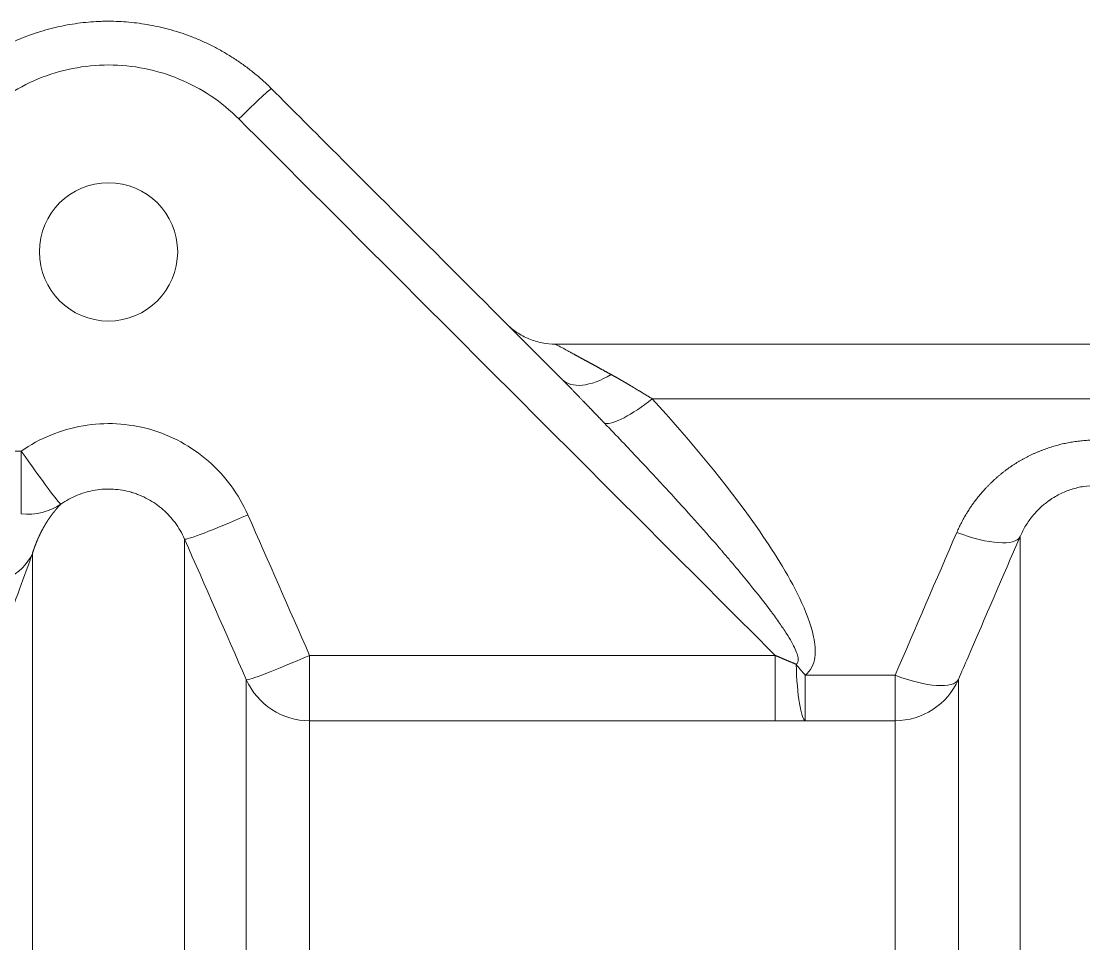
# Model space of a CAD drawing. Header units: millimetres. Extents: x 4664 to 8864, y -38 to 2932.
# Drawn here: x 5181.11 to 5221.23, y 1304.05 to 1338.88 of the extents above; entities that cross this region are included whole.
import ezdxf

# ---------------------------------------------------------------- set-up
doc = ezdxf.new("R2010")
doc.units = ezdxf.units.MM

msp = doc.modelspace()

# ---------------------------------------------------------------- linework, layer by layer
at = {"lineweight": 5}
for p, q in [((5264.213, 1326.687), (5201.261, 1326.687)), ((5204.938, 1324.625), (5263.724, 1324.625)), ((5166.94, 1322.645), (5181.11, 1322.645)), ((5181.11, 1320.279), (5181.11, 1322.645)), ((5187.278, 1319.325), (5187.278, 1260.034)), ((5218.83, 1319.42), (5218.83, 1260.034)), ((5181.532, 1318.783), (5181.532, 1260.034)), ((5191.998, 1314.937), (5209.579, 1314.937)), ((5191.998, 1258.059), (5191.998, 1314.937)), ((5209.579, 1314.937), (5209.579, 1312.468)), ((5210.715, 1314.186), (5214.11, 1314.186)), ((5210.715, 1314.186), (5210.715, 1312.472)), ((5214.11, 1258.059), (5214.11, 1314.186)), ((5216.499, 1314.026), (5216.499, 1260.011)), ((5189.609, 1314.021), (5189.609, 1260.011)), ((5209.579, 1312.468), (5191.998, 1312.468)), ((5214.11, 1312.472), (5210.715, 1312.472))]:
    msp.add_line(p, q, dxfattribs=at)
msp.add_circle((5184.405, 1330.17), 2.612, dxfattribs=at)
for centre, major_axis, ratio, start_param, end_param in [((5189.33, 1335.095), (1.231, 1.231), 0.037032, 0, 1.533781), ((5203.384, 1327.197), (1.847, 1.847), 0.50178, 3.141593, 4.247318), ((5204.938, 1325.518), (1.932, 1.757), 0.260024, 3.350365, 4.480211), ((5181.11, 1322.782), (-1.501, 2.138), 0.030103, 1.613641, 3.094217), ((5181.11, 1322.782), (-1.713, 1.972), 0.910409, 2.379651, 3.026923), ((5189.668, 1320.379), (2.391, 1.051), 0.047925, 3.165656, 4.691333), ((5216.44, 1320.473), (2.396, -1.039), 0.31676, 4.848815, 6.262807), ((5179.143, 1319.832), (-2.457, 0.887), 0.849444, 1.868256, 3.062178), ((5191.998, 1315.074), (2.391, 1.05), 0.047928, 3.167297, 4.691341), ((5210.715, 1315.079), (1.588, -2.073), 0.216124, 4.777412, 4.987338), ((5210.715, 1315.079), (0.023, -2.612), 0.135508, 4.895, 6.219526), ((5214.11, 1315.079), (2.399, -1.033), 0.317052, 4.848064, 6.256336), ((5214.11, 1315.079), (-2.612, 0), 0.998012, 1.570796, 2.725761), ((5191.998, 1315.074), (-2.612, 0), 0.997978, 0.415831, 1.570796)]:
    msp.add_ellipse(centre, major_axis=major_axis, ratio=ratio, start_param=start_param, end_param=end_param, dxfattribs=at)
for points, degree, knots in [([(5178.249, 1336.326), (5178.356, 1336.432), (5178.465, 1336.536), (5178.689, 1336.738), (5178.803, 1336.836), (5179.037, 1337.026), (5179.157, 1337.117), (5179.4, 1337.295), (5179.524, 1337.38), (5179.775, 1337.544), (5179.902, 1337.622), (5180.16, 1337.772), (5180.291, 1337.844), (5180.554, 1337.979), (5180.687, 1338.043), (5180.954, 1338.164), (5181.089, 1338.221), (5181.359, 1338.327), (5181.495, 1338.376), (5181.766, 1338.467), (5181.902, 1338.509), (5182.174, 1338.586), (5182.31, 1338.621), (5182.58, 1338.684), (5182.715, 1338.711), (5182.983, 1338.76), (5183.117, 1338.781), (5183.382, 1338.816), (5183.513, 1338.831), (5183.774, 1338.854), (5183.903, 1338.862), (5184.094, 1338.871), (5184.189, 1338.874), (5184.299, 1338.875), (5184.354, 1338.876), (5184.377, 1338.876), (5184.393, 1338.876), (5184.401, 1338.876), (5184.533, 1338.876), (5184.659, 1338.873), (5184.914, 1338.862), (5185.043, 1338.853), (5185.303, 1338.83), (5185.434, 1338.816), (5185.699, 1338.78), (5185.832, 1338.759), (5186.1, 1338.71), (5186.235, 1338.683), (5186.505, 1338.62), (5186.641, 1338.585), (5186.912, 1338.508), (5187.048, 1338.466), (5187.319, 1338.375), (5187.455, 1338.326), (5187.725, 1338.22), (5187.859, 1338.163), (5188.126, 1338.042), (5188.259, 1337.978), (5188.522, 1337.843), (5188.652, 1337.771), (5188.91, 1337.621), (5189.037, 1337.543), (5189.288, 1337.379), (5189.412, 1337.294), (5189.655, 1337.117), (5189.774, 1337.025), (5190.008, 1336.835), (5190.123, 1336.737), (5190.346, 1336.536), (5190.455, 1336.432), (5190.562, 1336.326)], 3, [0, 0, 0, 0, 0.03125, 0.03125, 0.0625, 0.0625, 0.09375, 0.09375, 0.125, 0.125, 0.15625, 0.15625, 0.1875, 0.1875, 0.21875, 0.21875, 0.25, 0.25, 0.28125, 0.28125, 0.3125, 0.3125, 0.34375, 0.34375, 0.375, 0.375, 0.40625, 0.40625, 0.4375, 0.4375, 0.46875, 0.46875, 0.484375, 0.492188, 0.496094, 0.498047, 0.498047, 0.5, 0.5, 0.53125, 0.53125, 0.5625, 0.5625, 0.59375, 0.59375, 0.625, 0.625, 0.65625, 0.65625, 0.6875, 0.6875, 0.71875, 0.71875, 0.75, 0.75, 0.78125, 0.78125, 0.8125, 0.8125, 0.84375, 0.84375, 0.875, 0.875, 0.90625, 0.90625, 0.9375, 0.9375, 0.96875, 0.96875, 1, 1, 1, 1]), ([(5189.33, 1335.186), (5189.005, 1335.511), (5188.654, 1335.799), (5187.9, 1336.303), (5187.493, 1336.521), (5186.65, 1336.87), (5186.216, 1337.002), (5185.323, 1337.18), (5184.862, 1337.226), (5183.499, 1337.226), (5182.583, 1337.044), (5180.907, 1336.351), (5180.131, 1335.836), (5179.48, 1335.186)], 3, [0, 0, 0, 0, 0.125, 0.125, 0.25, 0.25, 0.375, 0.375, 0.5, 0.5, 0.75, 0.75, 1, 1, 1, 1]), ([(5190.562, 1336.326), (5191.382, 1335.506), (5192.202, 1334.685), (5195.861, 1331.027), (5198.699, 1328.189), (5201.537, 1325.351)], 3, [0, 0, 0, 0, 0.224212, 0.224212, 1, 1, 1, 1]), ([(5201.282, 1326.687), (5201.111, 1326.688), (5200.772, 1326.72), (5200.276, 1326.87), (5199.82, 1327.115), (5199.557, 1327.331), (5199.435, 1327.452)], 3, [0, 0, 0, 0, 0.247574, 0.499999, 0.752425, 1, 1, 1, 1]), ([(5201.282, 1326.687), (5201.282, 1326.687), (5201.287, 1326.684), (5201.309, 1326.673), (5201.347, 1326.652), (5201.399, 1326.624), (5201.465, 1326.588), (5201.547, 1326.543), (5201.643, 1326.491), (5201.754, 1326.43), (5201.88, 1326.361), (5201.977, 1326.308), (5202.036, 1326.276), (5202.054, 1326.266), (5202.072, 1326.257), (5202.089, 1326.247), (5202.108, 1326.237), (5202.126, 1326.227), (5202.144, 1326.217), (5202.163, 1326.207), (5202.182, 1326.196), (5202.201, 1326.186), (5202.221, 1326.175), (5202.24, 1326.165), (5202.26, 1326.154), (5202.28, 1326.143), (5202.301, 1326.132), (5202.321, 1326.121), (5202.342, 1326.109), (5202.363, 1326.098), (5202.384, 1326.086), (5202.406, 1326.075), (5202.427, 1326.063), (5202.449, 1326.051), (5202.471, 1326.039), (5202.493, 1326.027), (5202.516, 1326.014), (5202.539, 1326.002), (5202.562, 1325.99), (5202.585, 1325.977), (5202.608, 1325.964), (5202.632, 1325.951), (5202.656, 1325.938), (5202.68, 1325.925), (5202.704, 1325.912), (5202.729, 1325.898), (5202.753, 1325.885), (5202.778, 1325.871), (5202.804, 1325.858), (5202.829, 1325.844), (5202.855, 1325.83), (5202.881, 1325.816), (5202.907, 1325.801), (5202.933, 1325.787), (5202.959, 1325.772), (5202.986, 1325.758), (5203.013, 1325.743), (5203.04, 1325.728), (5203.068, 1325.713), (5203.095, 1325.698), (5203.123, 1325.683), (5203.151, 1325.668), (5203.18, 1325.652), (5203.208, 1325.637), (5203.237, 1325.621), (5203.266, 1325.605), (5203.295, 1325.589), (5203.324, 1325.573), (5203.354, 1325.557), (5203.374, 1325.546), (5203.384, 1325.541)], 3, [0, 0, 0, 0, 0.04315, 0.087433, 0.132663, 0.17918, 0.227302, 0.277313, 0.329467, 0.383988, 0.441073, 0.500893, 0.50802, 0.515196, 0.522421, 0.529696, 0.53702, 0.544393, 0.551817, 0.55929, 0.566814, 0.574387, 0.582012, 0.589687, 0.597413, 0.605191, 0.613019, 0.620899, 0.62883, 0.636813, 0.644848, 0.652935, 0.661075, 0.669266, 0.67751, 0.685806, 0.694156, 0.702558, 0.711012, 0.719521, 0.728082, 0.736696, 0.745365, 0.754086, 0.762862, 0.771691, 0.780574, 0.789511, 0.798503, 0.807548, 0.816648, 0.825802, 0.835011, 0.844275, 0.853593, 0.862967, 0.872395, 0.881878, 0.891416, 0.90101, 0.910658, 0.920363, 0.930122, 0.939938, 0.949808, 0.959735, 0.969717, 0.979756, 0.98985, 1, 1, 1, 1]), ([(5203.142, 1323.695), (5203.136, 1323.702), (5203.122, 1323.717), (5203.101, 1323.738), (5203.08, 1323.76), (5203.059, 1323.781), (5203.039, 1323.803), (5203.018, 1323.824), (5202.997, 1323.846), (5202.977, 1323.868), (5202.956, 1323.889), (5202.935, 1323.91), (5202.915, 1323.932), (5202.894, 1323.953), (5202.874, 1323.975), (5202.853, 1323.996), (5202.832, 1324.018), (5202.812, 1324.039), (5202.791, 1324.06), (5202.771, 1324.082), (5202.75, 1324.103), (5202.73, 1324.124), (5202.709, 1324.146), (5202.689, 1324.167), (5202.668, 1324.188), (5202.648, 1324.21), (5202.628, 1324.231), (5202.607, 1324.252), (5202.587, 1324.273), (5202.566, 1324.295), (5202.546, 1324.316), (5202.526, 1324.337), (5202.505, 1324.358), (5202.485, 1324.379), (5202.465, 1324.4), (5202.444, 1324.421), (5202.424, 1324.443), (5202.404, 1324.464), (5202.383, 1324.485), (5202.363, 1324.506), (5202.343, 1324.527), (5202.317, 1324.554), (5202.285, 1324.587), (5202.247, 1324.626), (5202.209, 1324.665), (5202.171, 1324.704), (5202.134, 1324.743), (5202.096, 1324.782), (5202.058, 1324.821), (5202.021, 1324.859), (5201.983, 1324.898), (5201.946, 1324.936), (5201.909, 1324.974), (5201.871, 1325.013), (5201.834, 1325.051), (5201.797, 1325.089), (5201.759, 1325.126), (5201.722, 1325.164), (5201.685, 1325.202), (5201.648, 1325.239), (5201.611, 1325.276), (5201.574, 1325.314), (5201.549, 1325.338), (5201.537, 1325.351)], 3, [0, 0, 0, 0, 0.012874, 0.025741, 0.038602, 0.051456, 0.064303, 0.077144, 0.089979, 0.102807, 0.115628, 0.128444, 0.141252, 0.154055, 0.166851, 0.179641, 0.192425, 0.205202, 0.217973, 0.230738, 0.243497, 0.256249, 0.268996, 0.281736, 0.294471, 0.307199, 0.319921, 0.332637, 0.345348, 0.358052, 0.370751, 0.383443, 0.39613, 0.408811, 0.421486, 0.434155, 0.446818, 0.459476, 0.472128, 0.484775, 0.497415, 0.51005, 0.533732, 0.557378, 0.580988, 0.604562, 0.6281, 0.651602, 0.675069, 0.698501, 0.721898, 0.745261, 0.768588, 0.791881, 0.81514, 0.838365, 0.861556, 0.884713, 0.907837, 0.930927, 0.953984, 0.977008, 1, 1, 1, 1]), ([(5203.384, 1325.541), (5203.389, 1325.538), (5203.4, 1325.532), (5203.417, 1325.523), (5203.433, 1325.514), (5203.449, 1325.505), (5203.465, 1325.496), (5203.481, 1325.487), (5203.497, 1325.478), (5203.513, 1325.47), (5203.529, 1325.461), (5203.544, 1325.452), (5203.559, 1325.444), (5203.575, 1325.435), (5203.59, 1325.427), (5203.605, 1325.418), (5203.62, 1325.41), (5203.635, 1325.401), (5203.65, 1325.393), (5203.664, 1325.384), (5203.679, 1325.376), (5203.693, 1325.368), (5203.707, 1325.36), (5203.721, 1325.352), (5203.736, 1325.344), (5203.749, 1325.336), (5203.763, 1325.328), (5203.777, 1325.32), (5203.791, 1325.312), (5203.804, 1325.304), (5203.817, 1325.296), (5203.831, 1325.289), (5203.844, 1325.281), (5203.857, 1325.274), (5203.87, 1325.266), (5203.882, 1325.259), (5203.895, 1325.251), (5203.908, 1325.244), (5203.92, 1325.236), (5203.932, 1325.229), (5203.945, 1325.222), (5203.957, 1325.215), (5203.969, 1325.208), (5203.981, 1325.201), (5203.992, 1325.194), (5204.004, 1325.187), (5204.015, 1325.18), (5204.027, 1325.173), (5204.038, 1325.167), (5204.049, 1325.16), (5204.06, 1325.154), (5204.071, 1325.147), (5204.082, 1325.141), (5204.093, 1325.134), (5204.104, 1325.128), (5204.114, 1325.122), (5204.124, 1325.115), (5204.135, 1325.109), (5204.145, 1325.103), (5204.165, 1325.091), (5204.195, 1325.073), (5204.236, 1325.049), (5204.276, 1325.025), (5204.315, 1325.001), (5204.355, 1324.977), (5204.394, 1324.954), (5204.432, 1324.93), (5204.471, 1324.907), (5204.509, 1324.884), (5204.546, 1324.862), (5204.584, 1324.839), (5204.621, 1324.817), (5204.657, 1324.794), (5204.693, 1324.772), (5204.729, 1324.751), (5204.765, 1324.729), (5204.8, 1324.708), (5204.835, 1324.687), (5204.87, 1324.666), (5204.904, 1324.645), (5204.927, 1324.632), (5204.938, 1324.625)], 3, [0, 0, 0, 0, 0.010768, 0.021461, 0.032078, 0.04262, 0.053087, 0.063478, 0.073794, 0.084034, 0.094199, 0.104289, 0.114304, 0.124243, 0.134107, 0.143895, 0.153609, 0.163246, 0.172809, 0.182296, 0.191708, 0.201044, 0.210305, 0.219491, 0.228601, 0.237637, 0.246596, 0.255481, 0.26429, 0.273023, 0.281682, 0.290265, 0.298772, 0.307205, 0.315562, 0.323843, 0.33205, 0.340181, 0.348236, 0.356217, 0.364122, 0.371951, 0.379706, 0.387385, 0.394988, 0.402517, 0.40997, 0.417347, 0.42465, 0.431877, 0.439028, 0.446105, 0.453106, 0.460031, 0.466882, 0.473657, 0.480356, 0.486981, 0.49353, 0.500003, 0.526211, 0.552179, 0.577906, 0.603393, 0.628641, 0.653648, 0.678415, 0.702943, 0.727231, 0.751279, 0.775087, 0.798656, 0.821985, 0.845074, 0.867924, 0.890535, 0.912906, 0.935038, 0.956931, 0.978585, 1, 1, 1, 1]), ([(5204.938, 1324.625), (5206.354, 1323.069), (5207.703, 1321.468), (5209.494, 1318.908), (5210.061, 1318.025), (5210.731, 1316.618), (5210.928, 1316.135), (5211.083, 1315.382), (5211.112, 1315.12), (5211.043, 1314.606), (5210.929, 1314.35), (5210.715, 1314.186)], 3, [0, 0, 0, 0, 0.5, 0.5, 0.75, 0.75, 0.875, 0.875, 0.9375, 0.9375, 1, 1, 1, 1]), ([(5181.11, 1322.645), (5181.81, 1323.136), (5182.606, 1323.463), (5183.865, 1323.677), (5184.286, 1323.701), (5185.131, 1323.657), (5185.556, 1323.586), (5186.774, 1323.242), (5187.539, 1322.828), (5188.494, 1321.995), (5188.786, 1321.678), (5189.285, 1320.998), (5189.496, 1320.633), (5189.668, 1320.242)], 3, [0, 0, 0, 0, 0.25, 0.25, 0.375, 0.375, 0.5, 0.5, 0.75, 0.75, 0.875, 0.875, 1, 1, 1, 1]), ([(5210.371, 1314.602), (5210.435, 1314.635), (5210.462, 1314.704), (5210.442, 1314.914), (5210.394, 1315.055), (5210.224, 1315.408), (5210.101, 1315.619), (5209.859, 1315.989), (5209.768, 1316.121), (5209.619, 1316.332), (5209.54, 1316.441), (5209.442, 1316.574), (5209.392, 1316.641), (5209.366, 1316.676), (5209.353, 1316.693), (5209.347, 1316.701), (5209.344, 1316.706), (5209.342, 1316.708), (5209.341, 1316.709), (5209.341, 1316.71), (5209.34, 1316.71), (5209.34, 1316.71), (5209.34, 1316.71), (5209.34, 1316.71), (5209.34, 1316.71), (5209.34, 1316.71), (5209.1, 1317.029), (5208.818, 1317.386), (5208.333, 1317.979), (5208.16, 1318.186), (5207.886, 1318.51), (5207.745, 1318.676), (5207.573, 1318.875), (5207.486, 1318.976), (5207.442, 1319.027), (5207.419, 1319.053), (5207.408, 1319.066), (5207.403, 1319.072), (5207.4, 1319.076), (5207.398, 1319.077), (5207.398, 1319.078), (5207.397, 1319.078), (5207.397, 1319.079), (5207.397, 1319.079), (5207.397, 1319.079), (5207.397, 1319.079), (5207.397, 1319.079), (5207.132, 1319.384), (5206.845, 1319.709), (5206.227, 1320.399), (5205.895, 1320.765), (5205.187, 1321.535), (5204.81, 1321.94), (5204.011, 1322.788), (5203.588, 1323.232), (5203.142, 1323.695)], 3, [0, 0, 0, 0, 0.0625, 0.0625, 0.125, 0.125, 0.1875, 0.1875, 0.21875, 0.21875, 0.234375, 0.242188, 0.246094, 0.248047, 0.249023, 0.249512, 0.249756, 0.249878, 0.249939, 0.249969, 0.249985, 0.249992, 0.249996, 0.249998, 0.249998, 0.25, 0.25, 0.375, 0.375, 0.4375, 0.4375, 0.46875, 0.484375, 0.492188, 0.496094, 0.498047, 0.499023, 0.499512, 0.499756, 0.499878, 0.499939, 0.499969, 0.499985, 0.499992, 0.499996, 0.499996, 0.5, 0.5, 0.625, 0.625, 0.75, 0.75, 0.875, 0.875, 1, 1, 1, 1]), ([(5216.44, 1319.58), (5216.767, 1320.335), (5217.549, 1321.287), (5218.164, 1321.85), (5218.854, 1322.318), (5219.621, 1322.685), (5220.438, 1322.937), (5221.284, 1323.067), (5222.131, 1323.067), (5222.982, 1322.937), (5223.788, 1322.686), (5224.555, 1322.316), (5225.243, 1321.848), (5225.857, 1321.286), (5226.638, 1320.334), (5226.965, 1319.58)], 2, [0, 0, 0, 0.125, 0.1875, 0.25, 0.3125, 0.375, 0.4375, 0.5, 0.5625, 0.625, 0.6875, 0.75, 0.8125, 0.875, 1, 1, 1]), ([(5224.576, 1319.42), (5224.544, 1319.493), (5224.511, 1319.564), (5224.44, 1319.702), (5224.402, 1319.77), (5224.323, 1319.9), (5224.241, 1320.025), (5224.107, 1320.2), (5223.966, 1320.362), (5223.817, 1320.511), (5223.715, 1320.601), (5223.637, 1320.665), (5223.598, 1320.696), (5223.551, 1320.731), (5223.528, 1320.748), (5223.517, 1320.757), (5223.511, 1320.761), (5223.508, 1320.763), (5223.506, 1320.764), (5223.506, 1320.765), (5223.505, 1320.765), (5223.505, 1320.765), (5223.505, 1320.765), (5223.505, 1320.765), (5223.505, 1320.765), (5223.438, 1320.814), (5223.3, 1320.905), (5223.085, 1321.024), (5222.864, 1321.125), (5222.636, 1321.208), (5222.405, 1321.272), (5222.171, 1321.317), (5222.014, 1321.335), (5221.897, 1321.344), (5221.838, 1321.348), (5221.77, 1321.35), (5221.736, 1321.35), (5221.718, 1321.35), (5221.711, 1321.35), (5221.706, 1321.35), (5221.704, 1321.35), (5221.546, 1321.35), (5221.389, 1321.338), (5221.155, 1321.302), (5220.999, 1321.272), (5220.769, 1321.208), (5220.542, 1321.125), (5220.321, 1321.024), (5220.178, 1320.945), (5220.073, 1320.882), (5220.021, 1320.849), (5219.961, 1320.808), (5219.931, 1320.787), (5219.917, 1320.777), (5219.909, 1320.772), (5219.906, 1320.769), (5219.904, 1320.768), (5219.903, 1320.767), (5219.902, 1320.767), (5219.902, 1320.767), (5219.902, 1320.767), (5219.902, 1320.767), (5219.902, 1320.766), (5219.849, 1320.728), (5219.743, 1320.647), (5219.589, 1320.512), (5219.441, 1320.363), (5219.299, 1320.201), (5219.165, 1320.026), (5219.083, 1319.9), (5219.003, 1319.77), (5218.966, 1319.703), (5218.894, 1319.564), (5218.861, 1319.493), (5218.83, 1319.42)], 3, [0, 0, 0, 0, 0.03125, 0.03125, 0.0625, 0.0625, 0.09375, 0.125, 0.15625, 0.1875, 0.21875, 0.21875, 0.234375, 0.242188, 0.246094, 0.248047, 0.249023, 0.249512, 0.249756, 0.249878, 0.249939, 0.249969, 0.249985, 0.249985, 0.25, 0.25, 0.28125, 0.3125, 0.34375, 0.375, 0.40625, 0.4375, 0.46875, 0.46875, 0.484375, 0.492188, 0.496094, 0.498047, 0.499023, 0.499023, 0.5, 0.5, 0.5625, 0.5625, 0.59375, 0.625, 0.65625, 0.6875, 0.71875, 0.71875, 0.734375, 0.742188, 0.746094, 0.748047, 0.749023, 0.749512, 0.749756, 0.749878, 0.749939, 0.749969, 0.749985, 0.749985, 0.75, 0.75, 0.78125, 0.8125, 0.84375, 0.875, 0.90625, 0.9375, 0.9375, 0.96875, 0.96875, 1, 1, 1, 1]), ([(5187.278, 1319.325), (5187.228, 1319.44), (5187.173, 1319.549), (5187.052, 1319.756), (5186.987, 1319.855), (5186.849, 1320.04), (5186.777, 1320.127), (5186.664, 1320.249), (5186.626, 1320.288), (5186.568, 1320.345), (5186.539, 1320.373), (5186.504, 1320.404), (5186.487, 1320.42), (5186.478, 1320.428), (5186.474, 1320.431), (5186.472, 1320.433), (5186.47, 1320.434), (5186.47, 1320.435), (5186.47, 1320.435), (5186.469, 1320.435), (5186.469, 1320.435), (5186.469, 1320.435), (5186.38, 1320.514), (5186.286, 1320.587), (5186.093, 1320.722), (5185.994, 1320.783), (5185.791, 1320.893), (5185.687, 1320.943), (5185.529, 1321.007), (5185.476, 1321.027), (5185.396, 1321.055), (5185.356, 1321.068), (5185.309, 1321.082), (5185.285, 1321.089), (5185.274, 1321.093), (5185.268, 1321.094), (5185.265, 1321.095), (5185.264, 1321.096), (5185.263, 1321.096), (5185.262, 1321.096), (5185.153, 1321.127), (5185.041, 1321.153), (5184.816, 1321.191), (5184.702, 1321.204), (5184.473, 1321.218), (5184.357, 1321.218), (5184.127, 1321.206), (5184.012, 1321.193), (5183.783, 1321.155), (5183.669, 1321.13), (5183.445, 1321.066), (5183.334, 1321.028), (5183.117, 1320.939), (5183.011, 1320.889), (5182.804, 1320.775), (5182.703, 1320.713), (5182.606, 1320.644)], 3, [0, 0, 0, 0, 0.0625, 0.0625, 0.125, 0.125, 0.1875, 0.1875, 0.21875, 0.21875, 0.234375, 0.242187, 0.246094, 0.248047, 0.249023, 0.249512, 0.249756, 0.249878, 0.249939, 0.249969, 0.249969, 0.25, 0.25, 0.3125, 0.3125, 0.375, 0.375, 0.4375, 0.4375, 0.46875, 0.46875, 0.484375, 0.492187, 0.496094, 0.498047, 0.499023, 0.499512, 0.499756, 0.499756, 0.5, 0.5, 0.5625, 0.5625, 0.625, 0.625, 0.6875, 0.6875, 0.75, 0.75, 0.8125, 0.8125, 0.875, 0.875, 0.9375, 0.9375, 1, 1, 1, 1]), ([(5182.606, 1320.644), (5182.604, 1320.642), (5182.598, 1320.636), (5182.59, 1320.628), (5182.582, 1320.619), (5182.573, 1320.611), (5182.565, 1320.602), (5182.557, 1320.594), (5182.549, 1320.585), (5182.541, 1320.577), (5182.533, 1320.568), (5182.525, 1320.56), (5182.517, 1320.551), (5182.509, 1320.542), (5182.501, 1320.534), (5182.493, 1320.525), (5182.485, 1320.516), (5182.477, 1320.507), (5182.469, 1320.499), (5182.462, 1320.49), (5182.454, 1320.481), (5182.446, 1320.472), (5182.438, 1320.463), (5182.431, 1320.454), (5182.423, 1320.445), (5182.415, 1320.436), (5182.408, 1320.427), (5182.4, 1320.418), (5182.392, 1320.409), (5182.385, 1320.4), (5182.377, 1320.391), (5182.37, 1320.382), (5182.362, 1320.373), (5182.355, 1320.363), (5182.347, 1320.354), (5182.34, 1320.345), (5182.333, 1320.336), (5182.325, 1320.326), (5182.318, 1320.317), (5182.311, 1320.308), (5182.303, 1320.298), (5182.296, 1320.289), (5182.289, 1320.28), (5182.282, 1320.27), (5182.275, 1320.261), (5182.268, 1320.251), (5182.26, 1320.242), (5182.253, 1320.232), (5182.246, 1320.223), (5182.239, 1320.213), (5182.232, 1320.204), (5182.225, 1320.194), (5182.218, 1320.184), (5182.211, 1320.175), (5182.205, 1320.165), (5182.198, 1320.155), (5182.191, 1320.146), (5182.184, 1320.136), (5182.177, 1320.126), (5182.171, 1320.116), (5182.164, 1320.107), (5182.157, 1320.097), (5182.15, 1320.087), (5182.144, 1320.077), (5182.137, 1320.067), (5182.131, 1320.057), (5182.124, 1320.048), (5182.117, 1320.038), (5182.111, 1320.028), (5182.104, 1320.018), (5182.098, 1320.008), (5182.092, 1319.998), (5182.085, 1319.988), (5182.079, 1319.978), (5182.072, 1319.968), (5182.066, 1319.958), (5182.06, 1319.948), (5182.054, 1319.937), (5182.047, 1319.927), (5182.041, 1319.917), (5182.035, 1319.907), (5182.029, 1319.897), (5182.023, 1319.887), (5182.017, 1319.877), (5182.01, 1319.866), (5182.004, 1319.856), (5181.998, 1319.846), (5181.992, 1319.836), (5181.986, 1319.825), (5181.98, 1319.815), (5181.975, 1319.805), (5181.969, 1319.795), (5181.963, 1319.784), (5181.957, 1319.774), (5181.951, 1319.763), (5181.945, 1319.753), (5181.94, 1319.743), (5181.934, 1319.732), (5181.928, 1319.722), (5181.922, 1319.712), (5181.917, 1319.701), (5181.911, 1319.691), (5181.906, 1319.68), (5181.9, 1319.67), (5181.894, 1319.659), (5181.889, 1319.649), (5181.883, 1319.638), (5181.878, 1319.628), (5181.873, 1319.617), (5181.867, 1319.607), (5181.862, 1319.596), (5181.856, 1319.586), (5181.851, 1319.575), (5181.846, 1319.564), (5181.84, 1319.554), (5181.835, 1319.543), (5181.83, 1319.533), (5181.825, 1319.522), (5181.82, 1319.511), (5181.814, 1319.501), (5181.809, 1319.49), (5181.804, 1319.479), (5181.799, 1319.469), (5181.794, 1319.458), (5181.789, 1319.447), (5181.784, 1319.436), (5181.779, 1319.426), (5181.774, 1319.415), (5181.769, 1319.404), (5181.765, 1319.394), (5181.76, 1319.383), (5181.755, 1319.372), (5181.75, 1319.361), (5181.745, 1319.351), (5181.74, 1319.34), (5181.736, 1319.329), (5181.731, 1319.318), (5181.726, 1319.307), (5181.722, 1319.297), (5181.717, 1319.286), (5181.713, 1319.275), (5181.708, 1319.264), (5181.703, 1319.253), (5181.699, 1319.242), (5181.694, 1319.232), (5181.69, 1319.221), (5181.686, 1319.21), (5181.681, 1319.199), (5181.677, 1319.188), (5181.672, 1319.177), (5181.668, 1319.166), (5181.664, 1319.155), (5181.659, 1319.145), (5181.655, 1319.134), (5181.651, 1319.123), (5181.647, 1319.112), (5181.643, 1319.101), (5181.638, 1319.09), (5181.634, 1319.079), (5181.63, 1319.068), (5181.626, 1319.057), (5181.622, 1319.046), (5181.618, 1319.035), (5181.614, 1319.024), (5181.61, 1319.013), (5181.606, 1319.002), (5181.602, 1318.992), (5181.598, 1318.981), (5181.594, 1318.97), (5181.591, 1318.959), (5181.587, 1318.948), (5181.583, 1318.937), (5181.579, 1318.926), (5181.575, 1318.915), (5181.572, 1318.904), (5181.568, 1318.893), (5181.564, 1318.882), (5181.561, 1318.871), (5181.557, 1318.86), (5181.553, 1318.849), (5181.55, 1318.838), (5181.546, 1318.827), (5181.543, 1318.816), (5181.539, 1318.805), (5181.536, 1318.794), (5181.534, 1318.787), (5181.532, 1318.783)], 3, [0, 0, 0, 0, 0.006336, 0.012661, 0.018977, 0.025284, 0.03158, 0.037866, 0.044142, 0.050409, 0.056666, 0.062913, 0.06915, 0.075377, 0.081594, 0.087801, 0.093999, 0.100186, 0.106364, 0.112532, 0.11869, 0.124838, 0.130976, 0.137105, 0.143223, 0.149332, 0.155431, 0.16152, 0.167599, 0.173668, 0.179727, 0.185777, 0.191816, 0.197846, 0.203866, 0.209876, 0.215876, 0.221866, 0.227847, 0.233817, 0.239778, 0.245729, 0.25167, 0.257601, 0.263522, 0.269433, 0.275335, 0.281226, 0.287108, 0.29298, 0.298842, 0.304694, 0.310536, 0.316369, 0.322192, 0.328004, 0.333807, 0.3396, 0.345383, 0.351157, 0.35692, 0.362674, 0.368417, 0.374151, 0.379875, 0.38559, 0.391294, 0.396988, 0.402673, 0.408348, 0.414013, 0.419668, 0.425313, 0.430949, 0.436574, 0.44219, 0.447796, 0.453392, 0.458978, 0.464554, 0.470121, 0.475677, 0.481224, 0.486761, 0.492288, 0.497806, 0.503313, 0.508811, 0.514298, 0.519776, 0.525244, 0.530703, 0.536151, 0.54159, 0.547018, 0.552437, 0.557846, 0.563246, 0.568635, 0.574015, 0.579385, 0.584744, 0.590095, 0.595435, 0.600765, 0.606086, 0.611397, 0.616698, 0.621989, 0.62727, 0.632542, 0.637804, 0.643056, 0.648298, 0.65353, 0.658753, 0.663965, 0.669168, 0.674361, 0.679544, 0.684718, 0.689881, 0.695035, 0.700179, 0.705313, 0.710438, 0.715552, 0.720657, 0.725752, 0.730837, 0.735913, 0.740978, 0.746034, 0.75108, 0.756116, 0.761143, 0.766159, 0.771166, 0.776163, 0.78115, 0.786128, 0.791095, 0.796053, 0.801001, 0.80594, 0.810868, 0.815787, 0.820696, 0.825595, 0.830484, 0.835364, 0.840234, 0.845094, 0.849944, 0.854785, 0.859615, 0.864436, 0.869248, 0.874049, 0.878841, 0.883623, 0.888395, 0.893157, 0.89791, 0.902653, 0.907386, 0.912109, 0.916823, 0.921526, 0.926221, 0.930905, 0.935579, 0.940244, 0.944899, 0.949545, 0.95418, 0.958806, 0.963422, 0.968028, 0.972625, 0.977212, 0.981789, 0.986356, 0.990914, 0.995462, 1, 1, 1, 1]), ([(5218.83, 1319.42), (5218.172, 1317.903), (5217.516, 1316.386), (5216.741, 1314.587), (5216.62, 1314.307), (5216.499, 1314.026)], 3, [0, 0, 0, 0, 0.843933, 0.843933, 1, 1, 1, 1]), ([(5181.532, 1318.783), (5181.379, 1318.359), (5181.216, 1317.908), (5180.868, 1316.953), (5180.684, 1316.45), (5180.296, 1315.392), (5180.091, 1314.837), (5179.662, 1313.678), (5179.437, 1313.074), (5179.202, 1312.446)], 3, [0, 0, 0, 0, 0.25, 0.25, 0.5, 0.5, 0.75, 0.75, 1, 1, 1, 1]), ([(5209.579, 1314.937), (5209.586, 1314.934), (5209.601, 1314.928), (5209.623, 1314.918), (5209.646, 1314.909), (5209.668, 1314.899), (5209.69, 1314.89), (5209.711, 1314.881), (5209.733, 1314.872), (5209.754, 1314.862), (5209.776, 1314.853), (5209.797, 1314.844), (5209.818, 1314.835), (5209.839, 1314.826), (5209.86, 1314.817), (5209.881, 1314.809), (5209.901, 1314.8), (5209.922, 1314.791), (5209.942, 1314.783), (5209.962, 1314.774), (5209.982, 1314.766), (5210.002, 1314.757), (5210.022, 1314.749), (5210.041, 1314.741), (5210.061, 1314.732), (5210.08, 1314.724), (5210.099, 1314.716), (5210.118, 1314.708), (5210.137, 1314.7), (5210.156, 1314.692), (5210.175, 1314.684), (5210.193, 1314.676), (5210.212, 1314.669), (5210.23, 1314.661), (5210.248, 1314.653), (5210.266, 1314.646), (5210.284, 1314.638), (5210.301, 1314.631), (5210.319, 1314.623), (5210.336, 1314.616), (5210.354, 1314.609), (5210.365, 1314.604), (5210.371, 1314.602)], 3, [0, 0, 0, 0, 0.028374, 0.056575, 0.084603, 0.112457, 0.140139, 0.167648, 0.194983, 0.222146, 0.249135, 0.275952, 0.302595, 0.329066, 0.355363, 0.381487, 0.407438, 0.433217, 0.458822, 0.484254, 0.509513, 0.534599, 0.559513, 0.584253, 0.60882, 0.633214, 0.657436, 0.681484, 0.705359, 0.729061, 0.752591, 0.775947, 0.799131, 0.822141, 0.844979, 0.867643, 0.890135, 0.912454, 0.9346, 0.956573, 0.978373, 1, 1, 1, 1])]:
    msp.add_open_spline(points, degree=degree, knots=knots, dxfattribs=at)
for points in [[(5209.579, 1314.937), (5202.829, 1321.687), (5196.08, 1328.436), (5189.33, 1335.186)], [(5189.668, 1320.242), (5190.445, 1318.474), (5191.221, 1316.706), (5191.998, 1314.937)], [(5189.609, 1314.021), (5188.832, 1315.789), (5188.055, 1317.557), (5187.278, 1319.325)], [(5214.11, 1314.186), (5214.885, 1315.985), (5215.661, 1317.783), (5216.44, 1319.58)], [(5210.715, 1312.472), (5210.338, 1312.469), (5209.959, 1312.468), (5209.579, 1312.468)]]:
    msp.add_open_spline(points, degree=3, dxfattribs=at)

doc.saveas('drawing.dxf')
